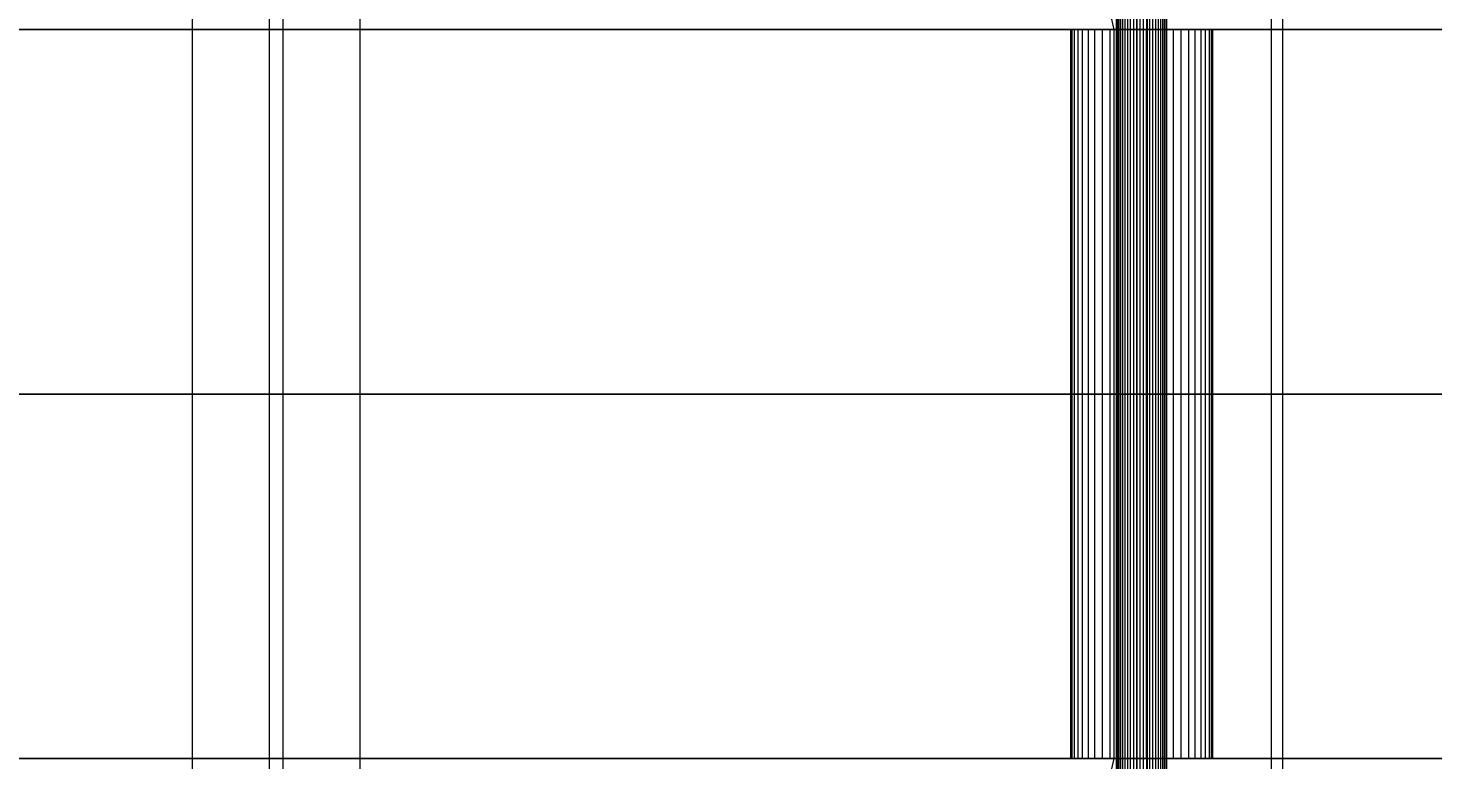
# Model space of a CAD drawing. Header units: millimetres. Extents: x -191664 to 191490, y -197311 to 10263.
# Drawn here: x 5194 to 5695, y -18130 to -17870 of the extents above; entities that cross this region are included whole.
import ezdxf

# ---------------------------------------------------------------- set-up
doc = ezdxf.new("R2010")
doc.units = ezdxf.units.MM
doc.layers.add('COTAS_INSTALACION_P', color=30, linetype='Continuous', lineweight=0)
doc.layers.add('superior_C01', color=7, linetype='Continuous', lineweight=0)
doc.dimstyles.new('PLANTA_100', dxfattribs={"dimtxt": 250, "dimasz": 150, "dimexe": 150, "dimexo": 80, "dimgap": 100, "dimtad": 1, "dimtih": 1, "dimtoh": 1, "dimdec": 1, "dimdsep": 46, "dimcen": 0.09, "dimclrd": 1, "dimclre": 1, "dimclrt": 1, "dimadec": 0, "dimazin": 0, "dimtfac": 1, "dimtdec": 4, "dimtofl": 0, "dimtmove": 0, "dimatfit": 3, "dimfxl": 1, "dimtolj": 1, "dimtzin": 0, "dimarcsym": 0})

# ---------------------------------------------------------------- blocks, each defined once
blk = doc.blocks.new('*D5')
at = {"layer": 'COTAS_INSTALACION_P', "color": 1, "lineweight": -2, "transparency": 16777216}
for p, q in [((-1000, -18080), (-1000, -25850)), ((60117.12, -18080), (60117.12, -25850)), ((-850, -25700), (59967.12, -25700))]:
    blk.add_line(p, q, dxfattribs=at)
at = {"layer": 'COTAS_INSTALACION_P', "color": 1, "transparency": 16777216}
for points in [[(-850, -25675), (-850, -25725), (-1000, -25700)], [(59967.12, -25675), (59967.12, -25725), (60117.12, -25700)]]:
    blk.add_solid(points, dxfattribs=at)
at = {"layer": 'Defpoints', "color": 0, "transparency": 16777216}
for p in [(-1000, -18000), (60117.12, -18000), (60117.12, -25700)]:
    blk.add_point(p, dxfattribs=at)

msp = doc.modelspace()

# ---------------------------------------------------------------- linework, layer by layer
at = {"layer": 'superior_C01', "color": 139, "true_color": 0x354b57}
for p, q in [((5252.44, -17570), (5252.44, -18430)), ((5279.94, -17570), (5279.94, -18430)), ((5284.94, -18430), (5284.94, -17570)), ((5312.44, -18430), (5312.44, -17570)), ((5589.72, -17575), (5589.72, -18425)), ((5593.56, -18425), (5593.56, -17575)), ((5637.85, -18425), (5637.85, -17575)), ((5641.69, -17575), (5641.69, -18425))]:
    msp.add_line(p, q, dxfattribs=at)
at = {"layer": 'superior_C01', "color": 139, "true_color": 0x345e4e}
for p, q in [((5559.53, -17771.7), (5581.46, -17870)), ((5583.37, -17870), (5561.44, -17771.7)), ((4652.51, -17870), (5581.46, -17870)), ((5583.37, -17870), (4654.42, -17870)), ((5581.46, -17870), (5581.46, -18000)), ((5581.46, -17870), (6510.4, -17870)), ((5583.37, -18000), (5583.37, -17870)), ((6512.32, -17870), (5583.37, -17870)), ((4652.51, -18000), (5581.46, -18000)), ((5583.37, -18000), (4654.42, -18000)), ((5581.46, -18000), (5581.46, -18130)), ((5581.46, -18000), (6510.4, -18000)), ((5583.37, -18130), (5583.37, -18000)), ((6512.32, -18000), (5583.37, -18000)), ((4652.51, -18130), (5581.46, -18130)), ((5583.37, -18130), (4654.42, -18130)), ((5581.46, -18130), (5559.53, -18228.3)), ((5561.44, -18228.3), (5583.37, -18130)), ((5581.46, -18130), (6510.4, -18130)), ((6512.32, -18130), (5583.37, -18130))]:
    msp.add_line(p, q, dxfattribs=at)
at = {"layer": 'superior_C01', "color": 9, "true_color": 0xbac6cb}
for p, q in [((5582.52, -18148), (5582.52, -17852)), ((5582.68, -18148), (5582.68, -17852)), ((5582.98, -18148), (5582.98, -17852)), ((5583.44, -18148), (5583.44, -17852)), ((5584.01, -18148), (5584.01, -17852)), ((5584.74, -18148), (5584.74, -17852)), ((5585.56, -18148), (5585.56, -17852)), ((5586.51, -18148), (5586.51, -17852)), ((5587.51, -18148), (5587.51, -17852)), ((5588.62, -18148), (5588.62, -17852)), ((5589.73, -18148), (5589.73, -17852)), ((5590.92, -18148), (5590.92, -17852)), ((5592.08, -18148), (5592.08, -17852)), ((5593.27, -18148), (5593.27, -17852)), ((5594.38, -18148), (5594.38, -17852)), ((5595.49, -18148), (5595.49, -17852)), ((5596.49, -18148), (5596.49, -17852)), ((5597.44, -18148), (5597.44, -17852)), ((5598.26, -18148), (5598.26, -17852)), ((5598.99, -18148), (5598.99, -17852)), ((5599.57, -18148), (5599.57, -17852)), ((5600.03, -17852), (5600.03, -18148)), ((5600.33, -18148), (5600.33, -17852)), ((5600.48, -18148), (5600.48, -17852))]:
    msp.add_line(p, q, dxfattribs=at)
at = {"layer": 'superior_C01', "color": 252, "true_color": 0x83939a}
for p, q in [((5566.6, -17870), (5566.15, -17870)), ((5566.15, -17870), (5567.44, -17870)), ((5566.15, -18130), (5566.15, -17870)), ((5568.74, -17870), (5566.6, -17870)), ((5566.6, -18130), (5566.6, -17870)), ((5567.44, -17870), (5570.36, -17870)), ((5567.44, -18130), (5567.44, -17870)), ((5572.43, -17870), (5568.74, -17870)), ((5568.74, -18130), (5568.74, -17870)), ((5570.36, -17870), (5574.73, -17870)), ((5570.36, -18130), (5570.36, -17870)), ((5577.42, -17870), (5572.43, -17870)), ((5572.43, -18130), (5572.43, -17870)), ((5574.73, -17870), (5580.24, -17870)), ((5574.73, -18130), (5574.73, -17870)), ((5583.37, -17870), (5577.42, -17870)), ((5577.42, -18130), (5577.42, -17870)), ((5580.24, -17870), (5586.51, -17870)), ((5580.24, -18130), (5580.24, -17870)), ((5589.87, -17870), (5583.37, -17870)), ((5583.37, -18130), (5583.37, -17870)), ((5586.51, -17870), (5593.13, -17870)), ((5586.51, -18130), (5586.51, -17870)), ((5596.49, -17870), (5589.87, -17870)), ((5589.87, -18130), (5589.87, -17870)), ((5593.13, -17870), (5599.63, -17870)), ((5593.13, -18130), (5593.13, -17870)), ((5602.77, -17870), (5596.49, -17870)), ((5596.49, -18130), (5596.49, -17870)), ((5599.63, -17870), (5605.58, -17870)), ((5599.63, -18130), (5599.63, -17870)), ((5608.27, -17870), (5602.77, -17870)), ((5602.77, -18130), (5602.77, -17870)), ((5605.58, -17870), (5610.58, -17870)), ((5605.58, -18130), (5605.58, -17870)), ((5612.64, -17870), (5608.27, -17870)), ((5608.27, -18130), (5608.27, -17870)), ((5610.58, -17870), (5614.27, -17870)), ((5610.58, -18130), (5610.58, -17870)), ((5615.56, -17870), (5612.64, -17870)), ((5612.64, -18130), (5612.64, -17870)), ((5614.27, -17870), (5616.41, -17870)), ((5614.27, -18130), (5614.27, -17870)), ((5616.85, -17870), (5615.56, -17870)), ((5615.56, -17870), (5615.56, -18130)), ((5616.41, -17870), (5616.85, -17870)), ((5616.41, -18130), (5616.41, -17870)), ((5616.85, -18130), (5616.85, -17870)), ((5567.44, -18130), (5566.15, -18130)), ((5566.15, -18130), (5566.6, -18130)), ((5566.6, -18130), (5568.74, -18130)), ((5570.36, -18130), (5567.44, -18130)), ((5568.74, -18130), (5572.43, -18130)), ((5574.73, -18130), (5570.36, -18130)), ((5572.43, -18130), (5577.42, -18130)), ((5580.24, -18130), (5574.73, -18130)), ((5577.42, -18130), (5583.37, -18130)), ((5586.51, -18130), (5580.24, -18130)), ((5583.37, -18130), (5589.87, -18130)), ((5593.13, -18130), (5586.51, -18130)), ((5589.87, -18130), (5596.49, -18130)), ((5599.63, -18130), (5593.13, -18130)), ((5596.49, -18130), (5602.77, -18130)), ((5605.58, -18130), (5599.63, -18130)), ((5602.77, -18130), (5608.27, -18130)), ((5610.58, -18130), (5605.58, -18130)), ((5608.27, -18130), (5612.64, -18130)), ((5614.27, -18130), (5610.58, -18130)), ((5612.64, -18130), (5615.56, -18130)), ((5616.41, -18130), (5614.27, -18130)), ((5615.56, -18130), (5616.85, -18130)), ((5616.85, -18130), (5616.41, -18130))]:
    msp.add_line(p, q, dxfattribs=at)

# ---------------------------------------------------------------- dimensions: what is measured, and where the dimension line sits
at = {"layer": 'COTAS_INSTALACION_P'}
dim = msp.add_aligned_dim(p1=(-1000, -18000), p2=(60117.12, -18000), distance=-7700, text='<> P', dimstyle='PLANTA_100', dxfattribs=at)
dim.commit()
dim.dimension.update_dxf_attribs({"geometry": '*D5', "text_midpoint": (29558.56, -25700)})

doc.saveas('drawing.dxf')
